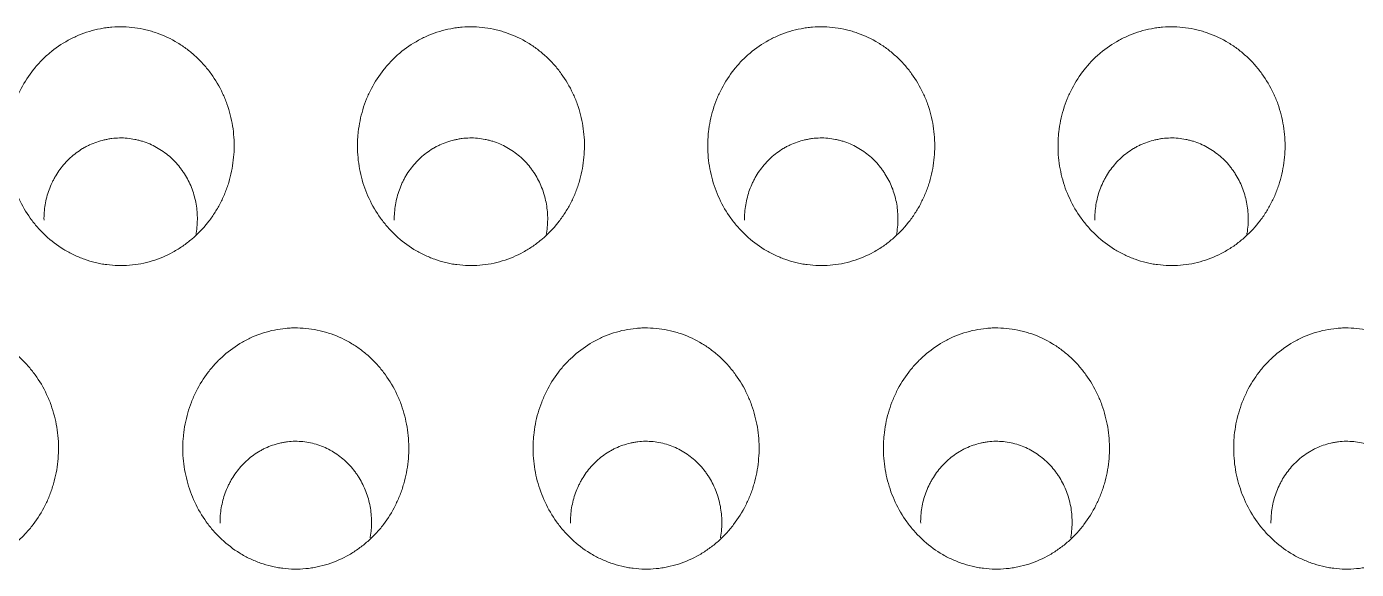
# Model space of a CAD drawing. Header units: millimetres. Extents: x 70151 to 230897, y 35202 to 113211.
# Drawn here: x 179017.09 to 179028.43, y 69169.37 to 69174 of the extents above; entities that cross this region are included whole.
import ezdxf

# ---------------------------------------------------------------- set-up
doc = ezdxf.new("R2010")
doc.units = ezdxf.units.MM
doc.header["$LTSCALE"] = 50
doc.layers.add('2-con', color=2, linetype='Continuous')
doc.layers.add('mark-B', color=2, linetype='Continuous', lineweight=20)

# ---------------------------------------------------------------- blocks, each defined once
blk = doc.blocks.new('무풍1WAY 대형')
at = {"layer": 'mark-B'}
for points, knots in [([(-372.668, -410.329), (-372.629, -410.383), (-372.597, -410.439), (-372.542, -410.556), (-372.52, -410.617), (-372.486, -410.744), (-372.476, -410.808), (-372.468, -410.905), (-372.467, -410.938), (-372.468, -410.987), (-372.468, -411.003), (-372.47, -411.036), (-372.471, -411.052), (-372.479, -411.133), (-372.492, -411.197), (-372.519, -411.29), (-372.529, -411.321), (-372.553, -411.382), (-372.566, -411.412), (-372.61, -411.5), (-372.644, -411.555), (-372.703, -411.632), (-372.724, -411.657), (-372.758, -411.693), (-372.769, -411.705), (-372.793, -411.727), (-372.805, -411.739), (-372.866, -411.792), (-372.919, -411.83), (-372.989, -411.87), (-373.004, -411.878), (-373.033, -411.893), (-373.048, -411.9), (-373.093, -411.92), (-373.124, -411.931), (-373.216, -411.961), (-373.28, -411.974), (-373.362, -411.981), (-373.379, -411.983), (-373.411, -411.984), (-373.428, -411.984), (-373.476, -411.983), (-373.541, -411.979), (-373.606, -411.968), (-373.654, -411.956), (-373.67, -411.952), (-373.701, -411.943), (-373.717, -411.938), (-373.794, -411.911), (-373.853, -411.883), (-373.923, -411.841), (-373.936, -411.832), (-373.964, -411.814), (-374.004, -411.785), (-374.066, -411.733), (-374.111, -411.686), (-374.155, -411.637), (-374.175, -411.611), (-374.233, -411.532), (-374.266, -411.476), (-374.3, -411.402), (-374.307, -411.387), (-374.319, -411.357), (-374.325, -411.342), (-374.342, -411.295), (-374.352, -411.264), (-374.376, -411.17), (-374.387, -411.106), (-374.394, -411.008), (-374.395, -410.975), (-374.394, -410.91), (-374.392, -410.877), (-374.382, -410.781), (-374.37, -410.717), (-374.347, -410.638), (-374.342, -410.622), (-374.332, -410.591), (-374.315, -410.545), (-374.295, -410.501), (-374.252, -410.414), (-374.217, -410.359), (-374.157, -410.28), (-374.136, -410.255), (-374.092, -410.208), (-374.046, -410.162), (-373.995, -410.122), (-373.955, -410.093), (-373.942, -410.084), (-373.914, -410.066), (-373.9, -410.057), (-373.829, -410.017), (-373.77, -409.99), (-373.677, -409.96), (-373.645, -409.952), (-373.597, -409.942), (-373.581, -409.939), (-373.548, -409.934), (-373.532, -409.932), (-373.451, -409.925), (-373.386, -409.925), (-373.304, -409.936), (-373.288, -409.938), (-373.256, -409.944), (-373.208, -409.954), (-373.129, -409.977), (-373.069, -410.002), (-373.025, -410.023), (-373.01, -410.03), (-372.981, -410.046), (-372.967, -410.054), (-372.897, -410.097), (-372.846, -410.137), (-372.774, -410.204), (-372.751, -410.227), (-372.707, -410.277), (-372.687, -410.302), (-372.668, -410.329)], [0, 0, 0, 0, 0.03125, 0.03125, 0.0625, 0.0625, 0.09375, 0.09375, 0.109375, 0.109375, 0.117187, 0.117187, 0.125, 0.125, 0.15625, 0.15625, 0.171875, 0.171875, 0.1875, 0.1875, 0.21875, 0.21875, 0.234375, 0.234375, 0.242187, 0.242187, 0.25, 0.25, 0.28125, 0.28125, 0.289062, 0.289062, 0.296875, 0.296875, 0.3125, 0.3125, 0.34375, 0.34375, 0.351562, 0.351562, 0.359375, 0.359375, 0.375, 0.390625, 0.390625, 0.398437, 0.398437, 0.40625, 0.40625, 0.4375, 0.4375, 0.445312, 0.445312, 0.453125, 0.46875, 0.484375, 0.484375, 0.5, 0.5, 0.53125, 0.53125, 0.539062, 0.539062, 0.546875, 0.546875, 0.5625, 0.5625, 0.59375, 0.59375, 0.609375, 0.609375, 0.625, 0.625, 0.65625, 0.65625, 0.664062, 0.664062, 0.671875, 0.6875, 0.6875, 0.71875, 0.71875, 0.734375, 0.734375, 0.75, 0.765625, 0.765625, 0.773437, 0.773437, 0.78125, 0.78125, 0.8125, 0.8125, 0.828125, 0.828125, 0.835937, 0.835937, 0.84375, 0.84375, 0.875, 0.875, 0.882812, 0.882812, 0.890625, 0.90625, 0.921875, 0.921875, 0.929687, 0.929687, 0.9375, 0.9375, 0.96875, 0.96875, 0.984375, 0.984375, 1, 1, 1, 1]), ([(-369.68, -410.329), (-369.642, -410.383), (-369.609, -410.439), (-369.554, -410.556), (-369.532, -410.617), (-369.499, -410.744), (-369.488, -410.808), (-369.481, -410.905), (-369.479, -410.938), (-369.48, -410.987), (-369.481, -411.003), (-369.482, -411.036), (-369.484, -411.052), (-369.492, -411.133), (-369.504, -411.197), (-369.531, -411.29), (-369.541, -411.321), (-369.565, -411.382), (-369.578, -411.412), (-369.622, -411.5), (-369.656, -411.555), (-369.716, -411.632), (-369.737, -411.657), (-369.77, -411.693), (-369.782, -411.705), (-369.805, -411.727), (-369.817, -411.739), (-369.878, -411.792), (-369.931, -411.83), (-370.002, -411.87), (-370.016, -411.878), (-370.045, -411.893), (-370.06, -411.9), (-370.105, -411.92), (-370.136, -411.931), (-370.229, -411.961), (-370.293, -411.974), (-370.375, -411.981), (-370.391, -411.983), (-370.424, -411.984), (-370.44, -411.984), (-370.489, -411.983), (-370.554, -411.979), (-370.618, -411.968), (-370.666, -411.956), (-370.682, -411.952), (-370.714, -411.943), (-370.729, -411.938), (-370.806, -411.911), (-370.865, -411.883), (-370.935, -411.841), (-370.949, -411.832), (-370.976, -411.814), (-371.016, -411.785), (-371.078, -411.733), (-371.124, -411.686), (-371.167, -411.637), (-371.188, -411.611), (-371.245, -411.532), (-371.278, -411.476), (-371.313, -411.402), (-371.319, -411.387), (-371.332, -411.357), (-371.338, -411.342), (-371.354, -411.295), (-371.364, -411.264), (-371.389, -411.17), (-371.399, -411.106), (-371.407, -411.008), (-371.408, -410.975), (-371.407, -410.91), (-371.405, -410.877), (-371.395, -410.781), (-371.382, -410.717), (-371.36, -410.638), (-371.355, -410.622), (-371.344, -410.591), (-371.327, -410.545), (-371.307, -410.501), (-371.264, -410.414), (-371.23, -410.359), (-371.17, -410.28), (-371.149, -410.255), (-371.105, -410.208), (-371.058, -410.162), (-371.008, -410.122), (-370.968, -410.093), (-370.954, -410.084), (-370.927, -410.066), (-370.913, -410.057), (-370.842, -410.017), (-370.782, -409.99), (-370.689, -409.96), (-370.658, -409.952), (-370.609, -409.942), (-370.593, -409.939), (-370.561, -409.934), (-370.544, -409.932), (-370.463, -409.925), (-370.398, -409.925), (-370.317, -409.936), (-370.3, -409.938), (-370.268, -409.944), (-370.22, -409.954), (-370.142, -409.977), (-370.082, -410.002), (-370.037, -410.023), (-370.023, -410.03), (-369.994, -410.046), (-369.979, -410.054), (-369.91, -410.097), (-369.858, -410.137), (-369.786, -410.204), (-369.763, -410.227), (-369.72, -410.277), (-369.699, -410.302), (-369.68, -410.329)], [0, 0, 0, 0, 0.03125, 0.03125, 0.0625, 0.0625, 0.09375, 0.09375, 0.109375, 0.109375, 0.117188, 0.117188, 0.125, 0.125, 0.15625, 0.15625, 0.171875, 0.171875, 0.1875, 0.1875, 0.21875, 0.21875, 0.234375, 0.234375, 0.242188, 0.242188, 0.25, 0.25, 0.28125, 0.28125, 0.289063, 0.289063, 0.296875, 0.296875, 0.3125, 0.3125, 0.34375, 0.34375, 0.351563, 0.351563, 0.359375, 0.359375, 0.375, 0.390625, 0.390625, 0.398438, 0.398438, 0.40625, 0.40625, 0.4375, 0.4375, 0.445313, 0.445313, 0.453125, 0.46875, 0.484375, 0.484375, 0.5, 0.5, 0.53125, 0.53125, 0.539062, 0.539062, 0.546875, 0.546875, 0.5625, 0.5625, 0.59375, 0.59375, 0.609375, 0.609375, 0.625, 0.625, 0.65625, 0.65625, 0.664062, 0.664062, 0.671875, 0.6875, 0.6875, 0.71875, 0.71875, 0.734375, 0.734375, 0.75, 0.765625, 0.765625, 0.773437, 0.773437, 0.78125, 0.78125, 0.8125, 0.8125, 0.828125, 0.828125, 0.835937, 0.835937, 0.84375, 0.84375, 0.875, 0.875, 0.882813, 0.882813, 0.890625, 0.90625, 0.921875, 0.921875, 0.929688, 0.929688, 0.9375, 0.9375, 0.96875, 0.96875, 0.984375, 0.984375, 1, 1, 1, 1]), ([(-366.693, -410.329), (-366.654, -410.383), (-366.622, -410.439), (-366.567, -410.556), (-366.545, -410.617), (-366.511, -410.744), (-366.501, -410.808), (-366.493, -410.905), (-366.492, -410.938), (-366.492, -410.987), (-366.493, -411.003), (-366.495, -411.036), (-366.496, -411.052), (-366.504, -411.133), (-366.517, -411.197), (-366.543, -411.29), (-366.554, -411.321), (-366.577, -411.382), (-366.591, -411.412), (-366.635, -411.5), (-366.669, -411.555), (-366.728, -411.632), (-366.749, -411.657), (-366.783, -411.693), (-366.794, -411.705), (-366.818, -411.727), (-366.83, -411.739), (-366.891, -411.792), (-366.943, -411.83), (-367.014, -411.87), (-367.029, -411.878), (-367.058, -411.893), (-367.073, -411.9), (-367.118, -411.92), (-367.148, -411.931), (-367.241, -411.961), (-367.305, -411.974), (-367.387, -411.981), (-367.403, -411.983), (-367.436, -411.984), (-367.453, -411.984), (-367.501, -411.983), (-367.566, -411.979), (-367.631, -411.968), (-367.679, -411.956), (-367.695, -411.952), (-367.726, -411.943), (-367.742, -411.938), (-367.819, -411.911), (-367.877, -411.883), (-367.948, -411.841), (-367.961, -411.832), (-367.989, -411.814), (-368.028, -411.785), (-368.091, -411.733), (-368.136, -411.686), (-368.18, -411.637), (-368.2, -411.611), (-368.258, -411.532), (-368.291, -411.476), (-368.325, -411.402), (-368.332, -411.387), (-368.344, -411.357), (-368.35, -411.342), (-368.367, -411.295), (-368.376, -411.264), (-368.401, -411.17), (-368.412, -411.106), (-368.419, -411.008), (-368.42, -410.975), (-368.419, -410.91), (-368.417, -410.877), (-368.407, -410.781), (-368.395, -410.717), (-368.372, -410.638), (-368.367, -410.622), (-368.357, -410.591), (-368.34, -410.545), (-368.32, -410.501), (-368.276, -410.414), (-368.242, -410.359), (-368.182, -410.28), (-368.161, -410.255), (-368.117, -410.208), (-368.071, -410.162), (-368.02, -410.122), (-367.98, -410.093), (-367.967, -410.084), (-367.939, -410.066), (-367.925, -410.057), (-367.854, -410.017), (-367.795, -409.99), (-367.702, -409.96), (-367.67, -409.952), (-367.622, -409.942), (-367.606, -409.939), (-367.573, -409.934), (-367.557, -409.932), (-367.476, -409.925), (-367.411, -409.925), (-367.329, -409.936), (-367.313, -409.938), (-367.281, -409.944), (-367.232, -409.954), (-367.154, -409.977), (-367.094, -410.002), (-367.05, -410.023), (-367.035, -410.03), (-367.006, -410.046), (-366.992, -410.054), (-366.922, -410.097), (-366.87, -410.137), (-366.799, -410.204), (-366.776, -410.227), (-366.732, -410.277), (-366.712, -410.302), (-366.693, -410.329)], [0, 0, 0, 0, 0.03125, 0.03125, 0.0625, 0.0625, 0.09375, 0.09375, 0.109375, 0.109375, 0.117188, 0.117188, 0.125, 0.125, 0.15625, 0.15625, 0.171875, 0.171875, 0.1875, 0.1875, 0.21875, 0.21875, 0.234375, 0.234375, 0.242188, 0.242188, 0.25, 0.25, 0.28125, 0.28125, 0.289063, 0.289063, 0.296875, 0.296875, 0.3125, 0.3125, 0.34375, 0.34375, 0.351563, 0.351563, 0.359375, 0.359375, 0.375, 0.390625, 0.390625, 0.398438, 0.398438, 0.40625, 0.40625, 0.4375, 0.4375, 0.445312, 0.445312, 0.453125, 0.46875, 0.484375, 0.484375, 0.5, 0.5, 0.53125, 0.53125, 0.539062, 0.539062, 0.546875, 0.546875, 0.5625, 0.5625, 0.59375, 0.59375, 0.609375, 0.609375, 0.625, 0.625, 0.65625, 0.65625, 0.664062, 0.664062, 0.671875, 0.6875, 0.6875, 0.71875, 0.71875, 0.734375, 0.734375, 0.75, 0.765625, 0.765625, 0.773437, 0.773437, 0.78125, 0.78125, 0.8125, 0.8125, 0.828125, 0.828125, 0.835937, 0.835937, 0.84375, 0.84375, 0.875, 0.875, 0.882812, 0.882812, 0.890625, 0.90625, 0.921875, 0.921875, 0.929687, 0.929687, 0.9375, 0.9375, 0.96875, 0.96875, 0.984375, 0.984375, 1, 1, 1, 1]), ([(-363.705, -410.329), (-363.667, -410.383), (-363.634, -410.439), (-363.579, -410.556), (-363.557, -410.617), (-363.524, -410.744), (-363.513, -410.808), (-363.505, -410.905), (-363.504, -410.938), (-363.505, -410.987), (-363.505, -411.003), (-363.507, -411.036), (-363.509, -411.052), (-363.517, -411.133), (-363.529, -411.197), (-363.556, -411.29), (-363.566, -411.321), (-363.59, -411.382), (-363.603, -411.412), (-363.647, -411.5), (-363.681, -411.555), (-363.741, -411.632), (-363.762, -411.657), (-363.795, -411.693), (-363.807, -411.705), (-363.83, -411.727), (-363.842, -411.739), (-363.903, -411.792), (-363.956, -411.83), (-364.027, -411.87), (-364.041, -411.878), (-364.07, -411.893), (-364.085, -411.9), (-364.13, -411.92), (-364.161, -411.931), (-364.254, -411.961), (-364.317, -411.974), (-364.399, -411.981), (-364.416, -411.983), (-364.449, -411.984), (-364.465, -411.984), (-364.514, -411.983), (-364.579, -411.979), (-364.643, -411.968), (-364.691, -411.956), (-364.707, -411.952), (-364.738, -411.943), (-364.754, -411.938), (-364.831, -411.911), (-364.89, -411.883), (-364.96, -411.841), (-364.974, -411.832), (-365.001, -411.814), (-365.041, -411.785), (-365.103, -411.733), (-365.149, -411.686), (-365.192, -411.637), (-365.213, -411.611), (-365.27, -411.532), (-365.303, -411.476), (-365.338, -411.402), (-365.344, -411.387), (-365.357, -411.357), (-365.363, -411.342), (-365.379, -411.295), (-365.389, -411.264), (-365.413, -411.17), (-365.424, -411.106), (-365.431, -411.008), (-365.432, -410.975), (-365.431, -410.91), (-365.43, -410.877), (-365.42, -410.781), (-365.407, -410.717), (-365.384, -410.638), (-365.379, -410.622), (-365.369, -410.591), (-365.352, -410.545), (-365.332, -410.501), (-365.289, -410.414), (-365.255, -410.359), (-365.195, -410.28), (-365.174, -410.255), (-365.129, -410.208), (-365.083, -410.162), (-365.032, -410.122), (-364.993, -410.093), (-364.979, -410.084), (-364.952, -410.066), (-364.938, -410.057), (-364.866, -410.017), (-364.807, -409.99), (-364.714, -409.96), (-364.683, -409.952), (-364.634, -409.942), (-364.618, -409.939), (-364.586, -409.934), (-364.569, -409.932), (-364.488, -409.925), (-364.423, -409.925), (-364.342, -409.936), (-364.325, -409.938), (-364.293, -409.944), (-364.245, -409.954), (-364.167, -409.977), (-364.107, -410.002), (-364.062, -410.023), (-364.047, -410.03), (-364.019, -410.046), (-364.004, -410.054), (-363.935, -410.097), (-363.883, -410.137), (-363.811, -410.204), (-363.788, -410.227), (-363.745, -410.277), (-363.724, -410.302), (-363.705, -410.329)], [0, 0, 0, 0, 0.03125, 0.03125, 0.0625, 0.0625, 0.09375, 0.09375, 0.109375, 0.109375, 0.117188, 0.117188, 0.125, 0.125, 0.15625, 0.15625, 0.171875, 0.171875, 0.1875, 0.1875, 0.21875, 0.21875, 0.234375, 0.234375, 0.242188, 0.242188, 0.25, 0.25, 0.28125, 0.28125, 0.289063, 0.289063, 0.296875, 0.296875, 0.3125, 0.3125, 0.34375, 0.34375, 0.351563, 0.351563, 0.359375, 0.359375, 0.375, 0.390625, 0.390625, 0.398438, 0.398438, 0.40625, 0.40625, 0.4375, 0.4375, 0.445313, 0.445313, 0.453125, 0.46875, 0.484375, 0.484375, 0.5, 0.5, 0.53125, 0.53125, 0.539063, 0.539063, 0.546875, 0.546875, 0.5625, 0.5625, 0.59375, 0.59375, 0.609375, 0.609375, 0.625, 0.625, 0.65625, 0.65625, 0.664063, 0.664063, 0.671875, 0.6875, 0.6875, 0.71875, 0.71875, 0.734375, 0.734375, 0.75, 0.765625, 0.765625, 0.773438, 0.773438, 0.78125, 0.78125, 0.8125, 0.8125, 0.828125, 0.828125, 0.835937, 0.835937, 0.84375, 0.84375, 0.875, 0.875, 0.882812, 0.882812, 0.890625, 0.90625, 0.921875, 0.921875, 0.929687, 0.929687, 0.9375, 0.9375, 0.96875, 0.96875, 0.984375, 0.984375, 1, 1, 1, 1]), ([(-360.718, -410.329), (-360.679, -410.383), (-360.646, -410.439), (-360.592, -410.556), (-360.57, -410.617), (-360.536, -410.744), (-360.526, -410.808), (-360.518, -410.905), (-360.517, -410.938), (-360.517, -410.987), (-360.518, -411.003), (-360.52, -411.036), (-360.521, -411.052), (-360.529, -411.133), (-360.541, -411.197), (-360.568, -411.29), (-360.579, -411.321), (-360.602, -411.382), (-360.616, -411.412), (-360.66, -411.5), (-360.694, -411.555), (-360.753, -411.632), (-360.774, -411.657), (-360.808, -411.693), (-360.819, -411.705), (-360.843, -411.727), (-360.855, -411.739), (-360.916, -411.792), (-360.968, -411.83), (-361.039, -411.87), (-361.054, -411.878), (-361.083, -411.893), (-361.098, -411.9), (-361.143, -411.92), (-361.173, -411.931), (-361.266, -411.961), (-361.33, -411.974), (-361.412, -411.981), (-361.428, -411.983), (-361.461, -411.984), (-361.477, -411.984), (-361.526, -411.983), (-361.591, -411.979), (-361.655, -411.968), (-361.703, -411.956), (-361.719, -411.952), (-361.751, -411.943), (-361.767, -411.938), (-361.844, -411.911), (-361.902, -411.883), (-361.972, -411.841), (-361.986, -411.832), (-362.013, -411.814), (-362.053, -411.785), (-362.116, -411.733), (-362.161, -411.686), (-362.204, -411.637), (-362.225, -411.611), (-362.283, -411.532), (-362.316, -411.476), (-362.35, -411.402), (-362.357, -411.387), (-362.369, -411.357), (-362.375, -411.342), (-362.392, -411.295), (-362.401, -411.264), (-362.426, -411.17), (-362.437, -411.106), (-362.444, -411.008), (-362.445, -410.975), (-362.444, -410.91), (-362.442, -410.877), (-362.432, -410.781), (-362.42, -410.717), (-362.397, -410.638), (-362.392, -410.622), (-362.381, -410.591), (-362.365, -410.545), (-362.345, -410.501), (-362.301, -410.414), (-362.267, -410.359), (-362.207, -410.28), (-362.186, -410.255), (-362.142, -410.208), (-362.096, -410.162), (-362.045, -410.122), (-362.005, -410.093), (-361.992, -410.084), (-361.964, -410.066), (-361.95, -410.057), (-361.879, -410.017), (-361.819, -409.99), (-361.727, -409.96), (-361.695, -409.952), (-361.647, -409.942), (-361.63, -409.939), (-361.598, -409.934), (-361.582, -409.932), (-361.501, -409.925), (-361.436, -409.925), (-361.354, -409.936), (-361.338, -409.938), (-361.305, -409.944), (-361.257, -409.954), (-361.179, -409.977), (-361.119, -410.002), (-361.075, -410.023), (-361.06, -410.03), (-361.031, -410.046), (-361.017, -410.054), (-360.947, -410.097), (-360.895, -410.137), (-360.824, -410.204), (-360.801, -410.227), (-360.757, -410.277), (-360.737, -410.302), (-360.718, -410.329)], [0, 0, 0, 0, 0.03125, 0.03125, 0.0625, 0.0625, 0.09375, 0.09375, 0.109375, 0.109375, 0.117187, 0.117187, 0.125, 0.125, 0.15625, 0.15625, 0.171875, 0.171875, 0.1875, 0.1875, 0.21875, 0.21875, 0.234375, 0.234375, 0.242187, 0.242187, 0.25, 0.25, 0.28125, 0.28125, 0.289062, 0.289062, 0.296875, 0.296875, 0.3125, 0.3125, 0.34375, 0.34375, 0.351562, 0.351562, 0.359375, 0.359375, 0.375, 0.390625, 0.390625, 0.398437, 0.398437, 0.40625, 0.40625, 0.4375, 0.4375, 0.445312, 0.445312, 0.453125, 0.46875, 0.484375, 0.484375, 0.5, 0.5, 0.53125, 0.53125, 0.539062, 0.539062, 0.546875, 0.546875, 0.5625, 0.5625, 0.59375, 0.59375, 0.609375, 0.609375, 0.625, 0.625, 0.65625, 0.65625, 0.664062, 0.664062, 0.671875, 0.6875, 0.6875, 0.71875, 0.71875, 0.734375, 0.734375, 0.75, 0.765625, 0.765625, 0.773437, 0.773437, 0.78125, 0.78125, 0.8125, 0.8125, 0.828125, 0.828125, 0.835938, 0.835938, 0.84375, 0.84375, 0.875, 0.875, 0.882813, 0.882813, 0.890625, 0.90625, 0.921875, 0.921875, 0.929688, 0.929688, 0.9375, 0.9375, 0.96875, 0.96875, 0.984375, 0.984375, 1, 1, 1, 1]), ([(-372.785, -410.318), (-372.785, -410.34), (-372.786, -410.362), (-372.789, -410.406), (-372.792, -410.428), (-372.803, -410.493), (-372.814, -410.535), (-372.836, -410.597), (-372.845, -410.617), (-372.859, -410.647), (-372.864, -410.657), (-372.874, -410.676), (-372.879, -410.686), (-372.907, -410.733), (-372.933, -410.768), (-372.976, -410.818), (-372.992, -410.833), (-373.024, -410.863), (-373.058, -410.891), (-373.103, -410.922), (-373.132, -410.938), (-373.151, -410.949), (-373.161, -410.954), (-373.211, -410.977), (-373.252, -410.991), (-373.306, -411.004), (-373.316, -411.006), (-373.338, -411.01), (-373.349, -411.011), (-373.382, -411.015), (-373.404, -411.017), (-373.469, -411.017), (-373.513, -411.013), (-373.578, -410.999), (-373.599, -410.993), (-373.641, -410.98), (-373.681, -410.964), (-373.72, -410.944), (-373.758, -410.922), (-373.777, -410.91), (-373.83, -410.871), (-373.862, -410.842), (-373.907, -410.794), (-373.921, -410.777), (-373.941, -410.751), (-373.947, -410.742), (-373.959, -410.724), (-373.965, -410.715), (-373.994, -410.668), (-374.013, -410.629), (-374.037, -410.568), (-374.043, -410.547), (-374.055, -410.505), (-374.06, -410.483), (-374.072, -410.419), (-374.077, -410.376), (-374.077, -410.321), (-374.077, -410.31), (-374.076, -410.288), (-374.075, -410.277), (-374.073, -410.244), (-374.07, -410.222), (-374.066, -410.198), (-374.065, -410.196), (-374.065, -410.194)], [0, 0, 0, 0, 0.029318, 0.029318, 0.058636, 0.058636, 0.117271, 0.117271, 0.146589, 0.146589, 0.161248, 0.161248, 0.175907, 0.175907, 0.234542, 0.234542, 0.26386, 0.26386, 0.293178, 0.322495, 0.337154, 0.337154, 0.351813, 0.351813, 0.410449, 0.410449, 0.425107, 0.425107, 0.439766, 0.439766, 0.469084, 0.469084, 0.52772, 0.52772, 0.557037, 0.557037, 0.586355, 0.615673, 0.615673, 0.644991, 0.644991, 0.703626, 0.703626, 0.732944, 0.732944, 0.747603, 0.747603, 0.762262, 0.762262, 0.820897, 0.820897, 0.850215, 0.850215, 0.879533, 0.879533, 0.938168, 0.938168, 0.952827, 0.952827, 0.967486, 0.967486, 0.996804, 0.996804, 1, 1, 1, 1]), ([(-369.798, -410.318), (-369.797, -410.34), (-369.798, -410.362), (-369.802, -410.406), (-369.804, -410.428), (-369.815, -410.493), (-369.826, -410.535), (-369.849, -410.597), (-369.857, -410.617), (-369.871, -410.647), (-369.876, -410.657), (-369.886, -410.676), (-369.892, -410.686), (-369.92, -410.733), (-369.945, -410.768), (-369.989, -410.818), (-370.004, -410.833), (-370.037, -410.863), (-370.07, -410.891), (-370.116, -410.922), (-370.144, -410.938), (-370.164, -410.949), (-370.174, -410.954), (-370.223, -410.977), (-370.265, -410.991), (-370.318, -411.004), (-370.329, -411.006), (-370.351, -411.01), (-370.362, -411.011), (-370.394, -411.015), (-370.416, -411.017), (-370.482, -411.017), (-370.525, -411.013), (-370.59, -410.999), (-370.612, -410.993), (-370.653, -410.98), (-370.694, -410.964), (-370.733, -410.944), (-370.771, -410.922), (-370.789, -410.91), (-370.842, -410.871), (-370.875, -410.842), (-370.919, -410.794), (-370.933, -410.777), (-370.953, -410.751), (-370.96, -410.742), (-370.972, -410.724), (-370.978, -410.715), (-371.006, -410.668), (-371.026, -410.629), (-371.049, -410.568), (-371.056, -410.547), (-371.068, -410.505), (-371.073, -410.483), (-371.085, -410.419), (-371.089, -410.376), (-371.089, -410.321), (-371.089, -410.31), (-371.088, -410.288), (-371.088, -410.277), (-371.085, -410.244), (-371.082, -410.222), (-371.078, -410.198), (-371.078, -410.196), (-371.077, -410.194)], [0, 0, 0, 0, 0.029318, 0.029318, 0.058636, 0.058636, 0.117271, 0.117271, 0.146589, 0.146589, 0.161248, 0.161248, 0.175907, 0.175907, 0.234542, 0.234542, 0.26386, 0.26386, 0.293178, 0.322495, 0.337154, 0.337154, 0.351813, 0.351813, 0.410449, 0.410449, 0.425107, 0.425107, 0.439766, 0.439766, 0.469084, 0.469084, 0.52772, 0.52772, 0.557037, 0.557037, 0.586355, 0.615673, 0.615673, 0.644991, 0.644991, 0.703626, 0.703626, 0.732944, 0.732944, 0.747603, 0.747603, 0.762262, 0.762262, 0.820897, 0.820897, 0.850215, 0.850215, 0.879533, 0.879533, 0.938168, 0.938168, 0.952827, 0.952827, 0.967486, 0.967486, 0.996804, 0.996804, 1, 1, 1, 1]), ([(-366.81, -410.318), (-366.81, -410.34), (-366.811, -410.362), (-366.814, -410.406), (-366.817, -410.428), (-366.828, -410.493), (-366.839, -410.535), (-366.861, -410.597), (-366.87, -410.617), (-366.884, -410.647), (-366.889, -410.657), (-366.899, -410.676), (-366.904, -410.686), (-366.932, -410.733), (-366.958, -410.768), (-367.001, -410.818), (-367.017, -410.833), (-367.049, -410.863), (-367.083, -410.891), (-367.128, -410.922), (-367.157, -410.938), (-367.176, -410.949), (-367.186, -410.954), (-367.236, -410.977), (-367.277, -410.991), (-367.331, -411.004), (-367.341, -411.006), (-367.363, -411.01), (-367.374, -411.011), (-367.407, -411.015), (-367.429, -411.017), (-367.494, -411.017), (-367.538, -411.013), (-367.603, -410.999), (-367.624, -410.993), (-367.666, -410.98), (-367.706, -410.964), (-367.745, -410.944), (-367.783, -410.922), (-367.802, -410.91), (-367.855, -410.871), (-367.887, -410.842), (-367.932, -410.794), (-367.946, -410.777), (-367.966, -410.751), (-367.972, -410.742), (-367.984, -410.724), (-367.99, -410.715), (-368.019, -410.668), (-368.038, -410.629), (-368.061, -410.568), (-368.068, -410.547), (-368.08, -410.505), (-368.085, -410.483), (-368.097, -410.419), (-368.101, -410.376), (-368.102, -410.321), (-368.102, -410.31), (-368.101, -410.288), (-368.1, -410.277), (-368.098, -410.244), (-368.095, -410.222), (-368.091, -410.198), (-368.09, -410.196), (-368.09, -410.194)], [0, 0, 0, 0, 0.029318, 0.029318, 0.058636, 0.058636, 0.117271, 0.117271, 0.146589, 0.146589, 0.161248, 0.161248, 0.175907, 0.175907, 0.234542, 0.234542, 0.26386, 0.26386, 0.293178, 0.322495, 0.337154, 0.337154, 0.351813, 0.351813, 0.410449, 0.410449, 0.425107, 0.425107, 0.439766, 0.439766, 0.469084, 0.469084, 0.52772, 0.52772, 0.557037, 0.557037, 0.586355, 0.615673, 0.615673, 0.644991, 0.644991, 0.703626, 0.703626, 0.732944, 0.732944, 0.747603, 0.747603, 0.762262, 0.762262, 0.820897, 0.820897, 0.850215, 0.850215, 0.879533, 0.879533, 0.938168, 0.938168, 0.952827, 0.952827, 0.967486, 0.967486, 0.996804, 0.996804, 1, 1, 1, 1]), ([(-363.823, -410.318), (-363.822, -410.34), (-363.823, -410.362), (-363.826, -410.406), (-363.829, -410.428), (-363.84, -410.493), (-363.851, -410.535), (-363.874, -410.597), (-363.882, -410.617), (-363.896, -410.647), (-363.901, -410.657), (-363.911, -410.676), (-363.917, -410.686), (-363.945, -410.733), (-363.97, -410.768), (-364.014, -410.818), (-364.029, -410.833), (-364.062, -410.863), (-364.095, -410.891), (-364.14, -410.922), (-364.169, -410.938), (-364.189, -410.949), (-364.198, -410.954), (-364.248, -410.977), (-364.29, -410.991), (-364.343, -411.004), (-364.354, -411.006), (-364.375, -411.01), (-364.386, -411.011), (-364.419, -411.015), (-364.441, -411.017), (-364.507, -411.017), (-364.55, -411.013), (-364.615, -410.999), (-364.636, -410.993), (-364.678, -410.98), (-364.719, -410.964), (-364.758, -410.944), (-364.796, -410.922), (-364.814, -410.91), (-364.867, -410.871), (-364.9, -410.842), (-364.944, -410.794), (-364.958, -410.777), (-364.978, -410.751), (-364.984, -410.742), (-364.997, -410.724), (-365.003, -410.715), (-365.031, -410.668), (-365.05, -410.629), (-365.074, -410.568), (-365.081, -410.547), (-365.093, -410.505), (-365.098, -410.483), (-365.11, -410.419), (-365.114, -410.376), (-365.114, -410.321), (-365.114, -410.31), (-365.113, -410.288), (-365.113, -410.277), (-365.11, -410.244), (-365.107, -410.222), (-365.103, -410.198), (-365.103, -410.196), (-365.102, -410.194)], [0, 0, 0, 0, 0.029318, 0.029318, 0.058636, 0.058636, 0.117271, 0.117271, 0.146589, 0.146589, 0.161248, 0.161248, 0.175907, 0.175907, 0.234542, 0.234542, 0.26386, 0.26386, 0.293178, 0.322495, 0.337154, 0.337154, 0.351813, 0.351813, 0.410449, 0.410449, 0.425107, 0.425107, 0.439766, 0.439766, 0.469084, 0.469084, 0.52772, 0.52772, 0.557037, 0.557037, 0.586355, 0.615673, 0.615673, 0.644991, 0.644991, 0.703626, 0.703626, 0.732944, 0.732944, 0.747603, 0.747603, 0.762262, 0.762262, 0.820897, 0.820897, 0.850215, 0.850215, 0.879533, 0.879533, 0.938168, 0.938168, 0.952827, 0.952827, 0.967486, 0.967486, 0.996804, 0.996804, 1, 1, 1, 1]), ([(-371.167, -412.919), (-371.128, -412.972), (-371.096, -413.028), (-371.041, -413.145), (-371.019, -413.206), (-370.995, -413.301), (-370.988, -413.333), (-370.978, -413.397), (-370.97, -413.461), (-370.969, -413.526), (-370.97, -413.574), (-370.97, -413.591), (-370.972, -413.623), (-370.974, -413.639), (-370.983, -413.72), (-370.996, -413.784), (-371.024, -413.876), (-371.035, -413.907), (-371.053, -413.952), (-371.06, -413.967), (-371.074, -413.997), (-371.081, -414.011), (-371.118, -414.083), (-371.154, -414.137), (-371.214, -414.213), (-371.235, -414.238), (-371.27, -414.273), (-371.281, -414.284), (-371.305, -414.307), (-371.317, -414.317), (-371.379, -414.37), (-371.433, -414.406), (-371.504, -414.445), (-371.519, -414.453), (-371.548, -414.467), (-371.563, -414.474), (-371.608, -414.493), (-371.67, -414.515), (-371.733, -414.53), (-371.781, -414.539), (-371.797, -414.542), (-371.829, -414.546), (-371.845, -414.548), (-371.927, -414.555), (-371.992, -414.553), (-372.089, -414.54), (-372.121, -414.534), (-372.169, -414.523), (-372.185, -414.519), (-372.216, -414.509), (-372.232, -414.504), (-372.308, -414.477), (-372.367, -414.45), (-372.437, -414.407), (-372.451, -414.398), (-372.478, -414.38), (-372.518, -414.351), (-372.58, -414.299), (-372.625, -414.253), (-372.657, -414.216), (-372.668, -414.204), (-372.688, -414.178), (-372.698, -414.165), (-372.746, -414.099), (-372.779, -414.043), (-372.82, -413.955), (-372.833, -413.925), (-372.855, -413.864), (-372.864, -413.833), (-372.888, -413.738), (-372.898, -413.675), (-372.905, -413.577), (-372.906, -413.544), (-372.904, -413.479), (-372.902, -413.447), (-372.891, -413.351), (-372.878, -413.288), (-372.854, -413.209), (-372.849, -413.194), (-372.838, -413.163), (-372.821, -413.118), (-372.787, -413.044), (-372.754, -412.988), (-372.728, -412.948), (-372.719, -412.934), (-372.699, -412.908), (-372.69, -412.895), (-372.639, -412.83), (-372.594, -412.784), (-372.52, -412.721), (-372.494, -412.701), (-372.454, -412.673), (-372.44, -412.664), (-372.412, -412.647), (-372.398, -412.639), (-372.326, -412.599), (-372.267, -412.574), (-372.174, -412.546), (-372.142, -412.538), (-372.077, -412.526), (-372.045, -412.521), (-371.948, -412.513), (-371.883, -412.515), (-371.801, -412.526), (-371.785, -412.528), (-371.753, -412.534), (-371.705, -412.544), (-371.627, -412.568), (-371.567, -412.593), (-371.523, -412.614), (-371.508, -412.621), (-371.479, -412.637), (-371.465, -412.645), (-371.396, -412.688), (-371.344, -412.727), (-371.273, -412.794), (-371.25, -412.818), (-371.206, -412.867), (-371.186, -412.893), (-371.167, -412.919)], [0, 0, 0, 0, 0.03125, 0.03125, 0.0625, 0.0625, 0.078125, 0.078125, 0.09375, 0.109375, 0.109375, 0.117187, 0.117187, 0.125, 0.125, 0.15625, 0.15625, 0.171875, 0.171875, 0.179687, 0.179687, 0.1875, 0.1875, 0.21875, 0.21875, 0.234375, 0.234375, 0.242187, 0.242187, 0.25, 0.25, 0.28125, 0.28125, 0.289062, 0.289062, 0.296875, 0.296875, 0.3125, 0.328125, 0.328125, 0.335937, 0.335937, 0.34375, 0.34375, 0.375, 0.375, 0.390625, 0.390625, 0.398438, 0.398438, 0.40625, 0.40625, 0.4375, 0.4375, 0.445313, 0.445313, 0.453125, 0.46875, 0.484375, 0.484375, 0.492188, 0.492188, 0.5, 0.5, 0.53125, 0.53125, 0.546875, 0.546875, 0.5625, 0.5625, 0.59375, 0.59375, 0.609375, 0.609375, 0.625, 0.625, 0.65625, 0.65625, 0.664063, 0.664063, 0.671875, 0.6875, 0.703125, 0.703125, 0.710938, 0.710938, 0.71875, 0.71875, 0.75, 0.75, 0.765625, 0.765625, 0.773438, 0.773438, 0.78125, 0.78125, 0.8125, 0.8125, 0.828125, 0.828125, 0.84375, 0.84375, 0.875, 0.875, 0.882813, 0.882813, 0.890625, 0.90625, 0.921875, 0.921875, 0.929688, 0.929688, 0.9375, 0.9375, 0.96875, 0.96875, 0.984375, 0.984375, 1, 1, 1, 1]), ([(-368.179, -412.919), (-368.141, -412.972), (-368.108, -413.028), (-368.054, -413.145), (-368.032, -413.206), (-368.007, -413.301), (-368.001, -413.333), (-367.99, -413.397), (-367.983, -413.461), (-367.981, -413.526), (-367.982, -413.574), (-367.983, -413.591), (-367.985, -413.623), (-367.986, -413.639), (-367.995, -413.72), (-368.008, -413.784), (-368.037, -413.876), (-368.047, -413.907), (-368.066, -413.952), (-368.072, -413.967), (-368.086, -413.997), (-368.093, -414.011), (-368.131, -414.083), (-368.166, -414.137), (-368.226, -414.213), (-368.248, -414.238), (-368.282, -414.273), (-368.294, -414.284), (-368.318, -414.307), (-368.33, -414.317), (-368.392, -414.37), (-368.445, -414.406), (-368.517, -414.445), (-368.531, -414.453), (-368.561, -414.467), (-368.576, -414.474), (-368.621, -414.493), (-368.682, -414.515), (-368.745, -414.53), (-368.793, -414.539), (-368.809, -414.542), (-368.841, -414.546), (-368.858, -414.548), (-368.94, -414.555), (-369.005, -414.553), (-369.101, -414.54), (-369.133, -414.534), (-369.181, -414.523), (-369.197, -414.519), (-369.229, -414.509), (-369.244, -414.504), (-369.321, -414.477), (-369.379, -414.45), (-369.449, -414.407), (-369.463, -414.398), (-369.49, -414.38), (-369.53, -414.351), (-369.592, -414.299), (-369.637, -414.253), (-369.67, -414.216), (-369.68, -414.204), (-369.701, -414.178), (-369.711, -414.165), (-369.759, -414.099), (-369.791, -414.043), (-369.833, -413.955), (-369.845, -413.925), (-369.867, -413.864), (-369.877, -413.833), (-369.901, -413.738), (-369.911, -413.675), (-369.918, -413.577), (-369.918, -413.544), (-369.917, -413.479), (-369.915, -413.447), (-369.904, -413.351), (-369.89, -413.288), (-369.867, -413.209), (-369.862, -413.194), (-369.851, -413.163), (-369.833, -413.118), (-369.799, -413.044), (-369.767, -412.988), (-369.74, -412.948), (-369.731, -412.934), (-369.712, -412.908), (-369.702, -412.895), (-369.651, -412.83), (-369.606, -412.784), (-369.532, -412.721), (-369.507, -412.701), (-369.466, -412.673), (-369.453, -412.664), (-369.425, -412.647), (-369.41, -412.639), (-369.339, -412.599), (-369.279, -412.574), (-369.186, -412.546), (-369.154, -412.538), (-369.09, -412.526), (-369.057, -412.521), (-368.96, -412.513), (-368.895, -412.515), (-368.814, -412.526), (-368.798, -412.528), (-368.765, -412.534), (-368.717, -412.544), (-368.64, -412.568), (-368.58, -412.593), (-368.535, -412.614), (-368.521, -412.621), (-368.492, -412.637), (-368.478, -412.645), (-368.408, -412.688), (-368.357, -412.727), (-368.285, -412.794), (-368.262, -412.818), (-368.219, -412.867), (-368.198, -412.893), (-368.179, -412.919)], [0, 0, 0, 0, 0.03125, 0.03125, 0.0625, 0.0625, 0.078125, 0.078125, 0.09375, 0.109375, 0.109375, 0.117187, 0.117187, 0.125, 0.125, 0.15625, 0.15625, 0.171875, 0.171875, 0.179687, 0.179687, 0.1875, 0.1875, 0.21875, 0.21875, 0.234375, 0.234375, 0.242187, 0.242187, 0.25, 0.25, 0.28125, 0.28125, 0.289062, 0.289062, 0.296875, 0.296875, 0.3125, 0.328125, 0.328125, 0.335937, 0.335937, 0.34375, 0.34375, 0.375, 0.375, 0.390625, 0.390625, 0.398438, 0.398438, 0.40625, 0.40625, 0.4375, 0.4375, 0.445313, 0.445313, 0.453125, 0.46875, 0.484375, 0.484375, 0.492188, 0.492188, 0.5, 0.5, 0.53125, 0.53125, 0.546875, 0.546875, 0.5625, 0.5625, 0.59375, 0.59375, 0.609375, 0.609375, 0.625, 0.625, 0.65625, 0.65625, 0.664063, 0.664063, 0.671875, 0.6875, 0.703125, 0.703125, 0.710938, 0.710938, 0.71875, 0.71875, 0.75, 0.75, 0.765625, 0.765625, 0.773438, 0.773438, 0.78125, 0.78125, 0.8125, 0.8125, 0.828125, 0.828125, 0.84375, 0.84375, 0.875, 0.875, 0.882813, 0.882813, 0.890625, 0.90625, 0.921875, 0.921875, 0.929688, 0.929688, 0.9375, 0.9375, 0.96875, 0.96875, 0.984375, 0.984375, 1, 1, 1, 1]), ([(-365.192, -412.919), (-365.153, -412.972), (-365.121, -413.028), (-365.066, -413.145), (-365.044, -413.206), (-365.02, -413.301), (-365.013, -413.333), (-365.003, -413.397), (-364.995, -413.461), (-364.994, -413.526), (-364.995, -413.574), (-364.995, -413.591), (-364.997, -413.623), (-364.999, -413.639), (-365.008, -413.72), (-365.021, -413.784), (-365.049, -413.876), (-365.06, -413.907), (-365.078, -413.952), (-365.085, -413.967), (-365.099, -413.997), (-365.106, -414.011), (-365.143, -414.083), (-365.178, -414.137), (-365.239, -414.213), (-365.26, -414.238), (-365.295, -414.273), (-365.306, -414.284), (-365.33, -414.307), (-365.342, -414.317), (-365.404, -414.37), (-365.458, -414.406), (-365.529, -414.445), (-365.544, -414.453), (-365.573, -414.467), (-365.588, -414.474), (-365.633, -414.493), (-365.695, -414.515), (-365.758, -414.53), (-365.805, -414.539), (-365.821, -414.542), (-365.854, -414.546), (-365.87, -414.548), (-365.952, -414.555), (-366.017, -414.553), (-366.114, -414.54), (-366.146, -414.534), (-366.194, -414.523), (-366.21, -414.519), (-366.241, -414.509), (-366.257, -414.504), (-366.333, -414.477), (-366.392, -414.45), (-366.462, -414.407), (-366.476, -414.398), (-366.503, -414.38), (-366.542, -414.351), (-366.605, -414.299), (-366.65, -414.253), (-366.682, -414.216), (-366.693, -414.204), (-366.713, -414.178), (-366.723, -414.165), (-366.771, -414.099), (-366.804, -414.043), (-366.845, -413.955), (-366.857, -413.925), (-366.88, -413.864), (-366.889, -413.833), (-366.913, -413.738), (-366.923, -413.675), (-366.93, -413.577), (-366.931, -413.544), (-366.929, -413.479), (-366.927, -413.447), (-366.916, -413.351), (-366.903, -413.288), (-366.879, -413.209), (-366.874, -413.194), (-366.863, -413.163), (-366.846, -413.118), (-366.812, -413.044), (-366.779, -412.988), (-366.753, -412.948), (-366.743, -412.934), (-366.724, -412.908), (-366.715, -412.895), (-366.664, -412.83), (-366.619, -412.784), (-366.545, -412.721), (-366.519, -412.701), (-366.479, -412.673), (-366.465, -412.664), (-366.437, -412.647), (-366.423, -412.639), (-366.351, -412.599), (-366.292, -412.574), (-366.198, -412.546), (-366.167, -412.538), (-366.102, -412.526), (-366.07, -412.521), (-365.973, -412.513), (-365.908, -412.515), (-365.826, -412.526), (-365.81, -412.528), (-365.778, -412.534), (-365.73, -412.544), (-365.652, -412.568), (-365.592, -412.593), (-365.548, -412.614), (-365.533, -412.621), (-365.504, -412.637), (-365.49, -412.645), (-365.421, -412.688), (-365.369, -412.727), (-365.297, -412.794), (-365.275, -412.818), (-365.231, -412.867), (-365.211, -412.893), (-365.192, -412.919)], [0, 0, 0, 0, 0.03125, 0.03125, 0.0625, 0.0625, 0.078125, 0.078125, 0.09375, 0.109375, 0.109375, 0.117188, 0.117188, 0.125, 0.125, 0.15625, 0.15625, 0.171875, 0.171875, 0.179688, 0.179688, 0.1875, 0.1875, 0.21875, 0.21875, 0.234375, 0.234375, 0.242188, 0.242188, 0.25, 0.25, 0.28125, 0.28125, 0.289063, 0.289063, 0.296875, 0.296875, 0.3125, 0.328125, 0.328125, 0.335938, 0.335938, 0.34375, 0.34375, 0.375, 0.375, 0.390625, 0.390625, 0.398438, 0.398438, 0.40625, 0.40625, 0.4375, 0.4375, 0.445313, 0.445313, 0.453125, 0.46875, 0.484375, 0.484375, 0.492188, 0.492188, 0.5, 0.5, 0.53125, 0.53125, 0.546875, 0.546875, 0.5625, 0.5625, 0.59375, 0.59375, 0.609375, 0.609375, 0.625, 0.625, 0.65625, 0.65625, 0.664063, 0.664063, 0.671875, 0.6875, 0.703125, 0.703125, 0.710938, 0.710938, 0.71875, 0.71875, 0.75, 0.75, 0.765625, 0.765625, 0.773438, 0.773438, 0.78125, 0.78125, 0.8125, 0.8125, 0.828125, 0.828125, 0.84375, 0.84375, 0.875, 0.875, 0.882813, 0.882813, 0.890625, 0.90625, 0.921875, 0.921875, 0.929688, 0.929688, 0.9375, 0.9375, 0.96875, 0.96875, 0.984375, 0.984375, 1, 1, 1, 1]), ([(-362.204, -412.919), (-362.166, -412.972), (-362.133, -413.028), (-362.079, -413.145), (-362.057, -413.206), (-362.032, -413.301), (-362.026, -413.333), (-362.015, -413.397), (-362.008, -413.461), (-362.006, -413.526), (-362.007, -413.574), (-362.008, -413.591), (-362.01, -413.623), (-362.011, -413.639), (-362.02, -413.72), (-362.033, -413.784), (-362.061, -413.876), (-362.072, -413.907), (-362.091, -413.952), (-362.097, -413.967), (-362.111, -413.997), (-362.118, -414.011), (-362.156, -414.083), (-362.191, -414.137), (-362.251, -414.213), (-362.273, -414.238), (-362.307, -414.273), (-362.319, -414.284), (-362.343, -414.307), (-362.355, -414.317), (-362.417, -414.37), (-362.47, -414.406), (-362.541, -414.445), (-362.556, -414.453), (-362.586, -414.467), (-362.601, -414.474), (-362.646, -414.493), (-362.707, -414.515), (-362.77, -414.53), (-362.818, -414.539), (-362.834, -414.542), (-362.866, -414.546), (-362.883, -414.548), (-362.965, -414.555), (-363.03, -414.553), (-363.126, -414.54), (-363.158, -414.534), (-363.206, -414.523), (-363.222, -414.519), (-363.253, -414.509), (-363.269, -414.504), (-363.346, -414.477), (-363.404, -414.45), (-363.474, -414.407), (-363.488, -414.398), (-363.515, -414.38), (-363.555, -414.351), (-363.617, -414.299), (-363.662, -414.253), (-363.695, -414.216), (-363.705, -414.204), (-363.726, -414.178), (-363.736, -414.165), (-363.784, -414.099), (-363.816, -414.043), (-363.858, -413.955), (-363.87, -413.925), (-363.892, -413.864), (-363.901, -413.833), (-363.926, -413.738), (-363.936, -413.675), (-363.942, -413.577), (-363.943, -413.544), (-363.942, -413.479), (-363.939, -413.447), (-363.928, -413.351), (-363.915, -413.288), (-363.892, -413.209), (-363.886, -413.194), (-363.875, -413.163), (-363.858, -413.118), (-363.824, -413.044), (-363.791, -412.988), (-363.765, -412.948), (-363.756, -412.934), (-363.737, -412.908), (-363.727, -412.895), (-363.676, -412.83), (-363.631, -412.784), (-363.557, -412.721), (-363.531, -412.701), (-363.491, -412.673), (-363.478, -412.664), (-363.45, -412.647), (-363.435, -412.639), (-363.364, -412.599), (-363.304, -412.574), (-363.211, -412.546), (-363.179, -412.538), (-363.115, -412.526), (-363.082, -412.521), (-362.985, -412.513), (-362.92, -412.515), (-362.839, -412.526), (-362.822, -412.528), (-362.79, -412.534), (-362.742, -412.544), (-362.665, -412.568), (-362.604, -412.593), (-362.56, -412.614), (-362.545, -412.621), (-362.517, -412.637), (-362.503, -412.645), (-362.433, -412.688), (-362.381, -412.727), (-362.31, -412.794), (-362.287, -412.818), (-362.244, -412.867), (-362.223, -412.893), (-362.204, -412.919)], [0, 0, 0, 0, 0.03125, 0.03125, 0.0625, 0.0625, 0.078125, 0.078125, 0.09375, 0.109375, 0.109375, 0.117187, 0.117187, 0.125, 0.125, 0.15625, 0.15625, 0.171875, 0.171875, 0.179687, 0.179687, 0.1875, 0.1875, 0.21875, 0.21875, 0.234375, 0.234375, 0.242187, 0.242187, 0.25, 0.25, 0.28125, 0.28125, 0.289062, 0.289062, 0.296875, 0.296875, 0.3125, 0.328125, 0.328125, 0.335937, 0.335937, 0.34375, 0.34375, 0.375, 0.375, 0.390625, 0.390625, 0.398437, 0.398437, 0.40625, 0.40625, 0.4375, 0.4375, 0.445312, 0.445312, 0.453125, 0.46875, 0.484375, 0.484375, 0.492187, 0.492187, 0.5, 0.5, 0.53125, 0.53125, 0.546875, 0.546875, 0.5625, 0.5625, 0.59375, 0.59375, 0.609375, 0.609375, 0.625, 0.625, 0.65625, 0.65625, 0.664062, 0.664062, 0.671875, 0.6875, 0.703125, 0.703125, 0.710937, 0.710937, 0.71875, 0.71875, 0.75, 0.75, 0.765625, 0.765625, 0.773437, 0.773437, 0.78125, 0.78125, 0.8125, 0.8125, 0.828125, 0.828125, 0.84375, 0.84375, 0.875, 0.875, 0.882812, 0.882812, 0.890625, 0.90625, 0.921875, 0.921875, 0.929687, 0.929687, 0.9375, 0.9375, 0.96875, 0.96875, 0.984375, 0.984375, 1, 1, 1, 1]), ([(-371.283, -412.903), (-371.283, -412.925), (-371.283, -412.947), (-371.287, -412.991), (-371.289, -413.013), (-371.3, -413.078), (-371.311, -413.121), (-371.334, -413.182), (-371.342, -413.203), (-371.356, -413.233), (-371.361, -413.243), (-371.372, -413.262), (-371.377, -413.272), (-371.405, -413.319), (-371.431, -413.354), (-371.475, -413.404), (-371.491, -413.42), (-371.523, -413.449), (-371.557, -413.478), (-371.603, -413.508), (-371.632, -413.525), (-371.651, -413.535), (-371.661, -413.54), (-371.711, -413.563), (-371.753, -413.578), (-371.807, -413.59), (-371.817, -413.592), (-371.839, -413.596), (-371.85, -413.598), (-371.883, -413.602), (-371.905, -413.604), (-371.971, -413.605), (-372.015, -413.601), (-372.07, -413.59), (-372.08, -413.587), (-372.102, -413.582), (-372.113, -413.579), (-372.144, -413.569), (-372.185, -413.554), (-372.225, -413.535), (-372.263, -413.513), (-372.282, -413.501), (-372.336, -413.463), (-372.369, -413.435), (-372.415, -413.387), (-372.429, -413.37), (-372.449, -413.344), (-372.456, -413.335), (-372.469, -413.317), (-372.475, -413.308), (-372.504, -413.262), (-372.524, -413.223), (-372.549, -413.162), (-372.556, -413.141), (-372.568, -413.098), (-372.574, -413.077), (-372.586, -413.012), (-372.591, -412.969), (-372.592, -412.903), (-372.591, -412.881), (-372.588, -412.837), (-372.585, -412.815), (-372.581, -412.79), (-372.58, -412.787), (-372.58, -412.784)], [0, 0, 0, 0, 0.029285, 0.029285, 0.05857, 0.05857, 0.117141, 0.117141, 0.146426, 0.146426, 0.161068, 0.161068, 0.175711, 0.175711, 0.234281, 0.234281, 0.263566, 0.263566, 0.292852, 0.322137, 0.336779, 0.336779, 0.351422, 0.351422, 0.409992, 0.409992, 0.424635, 0.424635, 0.439277, 0.439277, 0.468563, 0.468563, 0.527133, 0.527133, 0.541775, 0.541775, 0.556418, 0.556418, 0.585703, 0.614988, 0.614988, 0.644273, 0.644273, 0.702844, 0.702844, 0.732129, 0.732129, 0.746771, 0.746771, 0.761414, 0.761414, 0.819984, 0.819984, 0.84927, 0.84927, 0.878555, 0.878555, 0.937125, 0.937125, 0.96641, 0.96641, 0.995695, 0.995695, 1, 1, 1, 1]), ([(-368.296, -412.903), (-368.295, -412.925), (-368.296, -412.947), (-368.299, -412.991), (-368.302, -413.013), (-368.313, -413.078), (-368.324, -413.121), (-368.346, -413.182), (-368.355, -413.203), (-368.369, -413.233), (-368.374, -413.243), (-368.384, -413.262), (-368.39, -413.272), (-368.418, -413.319), (-368.444, -413.354), (-368.488, -413.404), (-368.503, -413.42), (-368.536, -413.449), (-368.57, -413.478), (-368.615, -413.508), (-368.644, -413.525), (-368.664, -413.535), (-368.674, -413.54), (-368.724, -413.563), (-368.765, -413.578), (-368.819, -413.59), (-368.83, -413.592), (-368.852, -413.596), (-368.863, -413.598), (-368.896, -413.602), (-368.918, -413.604), (-368.984, -413.605), (-369.028, -413.601), (-369.082, -413.59), (-369.093, -413.587), (-369.114, -413.582), (-369.125, -413.579), (-369.157, -413.569), (-369.198, -413.554), (-369.237, -413.535), (-369.276, -413.513), (-369.295, -413.501), (-369.349, -413.463), (-369.382, -413.435), (-369.427, -413.387), (-369.441, -413.37), (-369.462, -413.344), (-369.469, -413.335), (-369.481, -413.317), (-369.487, -413.308), (-369.517, -413.262), (-369.537, -413.223), (-369.561, -413.162), (-369.568, -413.141), (-369.581, -413.098), (-369.586, -413.077), (-369.599, -413.012), (-369.603, -412.969), (-369.604, -412.903), (-369.603, -412.881), (-369.6, -412.837), (-369.597, -412.815), (-369.593, -412.79), (-369.593, -412.787), (-369.592, -412.784)], [0, 0, 0, 0, 0.029285, 0.029285, 0.05857, 0.05857, 0.117141, 0.117141, 0.146426, 0.146426, 0.161068, 0.161068, 0.175711, 0.175711, 0.234281, 0.234281, 0.263566, 0.263566, 0.292852, 0.322137, 0.336779, 0.336779, 0.351422, 0.351422, 0.409992, 0.409992, 0.424635, 0.424635, 0.439277, 0.439277, 0.468563, 0.468563, 0.527133, 0.527133, 0.541775, 0.541775, 0.556418, 0.556418, 0.585703, 0.614988, 0.614988, 0.644273, 0.644273, 0.702844, 0.702844, 0.732129, 0.732129, 0.746771, 0.746771, 0.761414, 0.761414, 0.819984, 0.819984, 0.84927, 0.84927, 0.878555, 0.878555, 0.937125, 0.937125, 0.96641, 0.96641, 0.995695, 0.995695, 1, 1, 1, 1]), ([(-365.308, -412.903), (-365.308, -412.925), (-365.308, -412.947), (-365.312, -412.991), (-365.314, -413.013), (-365.325, -413.078), (-365.336, -413.121), (-365.359, -413.182), (-365.367, -413.203), (-365.381, -413.233), (-365.386, -413.243), (-365.397, -413.262), (-365.402, -413.272), (-365.43, -413.319), (-365.456, -413.354), (-365.5, -413.404), (-365.516, -413.42), (-365.548, -413.449), (-365.582, -413.478), (-365.628, -413.508), (-365.657, -413.525), (-365.676, -413.535), (-365.686, -413.54), (-365.736, -413.563), (-365.778, -413.578), (-365.832, -413.59), (-365.842, -413.592), (-365.864, -413.596), (-365.875, -413.598), (-365.908, -413.602), (-365.93, -413.604), (-365.996, -413.605), (-366.04, -413.601), (-366.095, -413.59), (-366.105, -413.587), (-366.127, -413.582), (-366.137, -413.579), (-366.169, -413.569), (-366.21, -413.554), (-366.25, -413.535), (-366.288, -413.513), (-366.307, -413.501), (-366.361, -413.463), (-366.394, -413.435), (-366.44, -413.387), (-366.454, -413.37), (-366.474, -413.344), (-366.481, -413.335), (-366.494, -413.317), (-366.5, -413.308), (-366.529, -413.262), (-366.549, -413.223), (-366.573, -413.162), (-366.581, -413.141), (-366.593, -413.098), (-366.598, -413.077), (-366.611, -413.012), (-366.616, -412.969), (-366.617, -412.903), (-366.616, -412.881), (-366.612, -412.837), (-366.61, -412.815), (-366.606, -412.79), (-366.605, -412.787), (-366.604, -412.784)], [0, 0, 0, 0, 0.029285, 0.029285, 0.05857, 0.05857, 0.117141, 0.117141, 0.146426, 0.146426, 0.161068, 0.161068, 0.175711, 0.175711, 0.234281, 0.234281, 0.263566, 0.263566, 0.292852, 0.322137, 0.336779, 0.336779, 0.351422, 0.351422, 0.409992, 0.409992, 0.424635, 0.424635, 0.439277, 0.439277, 0.468563, 0.468563, 0.527133, 0.527133, 0.541775, 0.541775, 0.556418, 0.556418, 0.585703, 0.614988, 0.614988, 0.644273, 0.644273, 0.702844, 0.702844, 0.732129, 0.732129, 0.746771, 0.746771, 0.761414, 0.761414, 0.819984, 0.819984, 0.84927, 0.84927, 0.878555, 0.878555, 0.937125, 0.937125, 0.96641, 0.96641, 0.995695, 0.995695, 1, 1, 1, 1]), ([(-362.321, -412.903), (-362.32, -412.925), (-362.321, -412.947), (-362.324, -412.991), (-362.327, -413.013), (-362.338, -413.078), (-362.349, -413.121), (-362.371, -413.182), (-362.38, -413.203), (-362.394, -413.233), (-362.399, -413.243), (-362.409, -413.262), (-362.415, -413.272), (-362.443, -413.319), (-362.469, -413.354), (-362.513, -413.404), (-362.528, -413.42), (-362.561, -413.449), (-362.595, -413.478), (-362.64, -413.508), (-362.669, -413.525), (-362.689, -413.535), (-362.699, -413.54), (-362.749, -413.563), (-362.79, -413.578), (-362.844, -413.59), (-362.855, -413.592), (-362.877, -413.596), (-362.888, -413.598), (-362.921, -413.602), (-362.943, -413.604), (-363.009, -413.605), (-363.052, -413.601), (-363.107, -413.59), (-363.118, -413.587), (-363.139, -413.582), (-363.15, -413.579), (-363.181, -413.569), (-363.223, -413.554), (-363.262, -413.535), (-363.3, -413.513), (-363.319, -413.501), (-363.374, -413.463), (-363.407, -413.435), (-363.452, -413.387), (-363.466, -413.37), (-363.487, -413.344), (-363.493, -413.335), (-363.506, -413.317), (-363.512, -413.308), (-363.542, -413.262), (-363.562, -413.223), (-363.586, -413.162), (-363.593, -413.141), (-363.606, -413.098), (-363.611, -413.077), (-363.624, -413.012), (-363.628, -412.969), (-363.629, -412.903), (-363.628, -412.881), (-363.625, -412.837), (-363.622, -412.815), (-363.618, -412.79), (-363.618, -412.787), (-363.617, -412.784)], [0, 0, 0, 0, 0.029285, 0.029285, 0.05857, 0.05857, 0.117141, 0.117141, 0.146426, 0.146426, 0.161068, 0.161068, 0.175711, 0.175711, 0.234281, 0.234281, 0.263566, 0.263566, 0.292852, 0.322137, 0.336779, 0.336779, 0.351422, 0.351422, 0.409992, 0.409992, 0.424635, 0.424635, 0.439277, 0.439277, 0.468563, 0.468563, 0.527133, 0.527133, 0.541775, 0.541775, 0.556418, 0.556418, 0.585703, 0.614988, 0.614988, 0.644273, 0.644273, 0.702844, 0.702844, 0.732129, 0.732129, 0.746771, 0.746771, 0.761414, 0.761414, 0.819984, 0.819984, 0.84927, 0.84927, 0.878555, 0.878555, 0.937125, 0.937125, 0.96641, 0.96641, 0.995695, 0.995695, 1, 1, 1, 1])]:
    blk.add_open_spline(points, degree=3, knots=knots, dxfattribs=at)
blk = doc.blocks.new('dpdjzjs')
at = {"layer": 'mark-B', "rotation": 180}
blk.add_blockref('무풍1WAY 대형', (178654.915, 88751.491), dxfattribs=at)

msp = doc.modelspace()

# ---------------------------------------------------------------- block references
at = {"layer": '2-con'}
msp.add_blockref('dpdjzjs', (0, -19992.043), dxfattribs=at)

doc.saveas('drawing.dxf')
